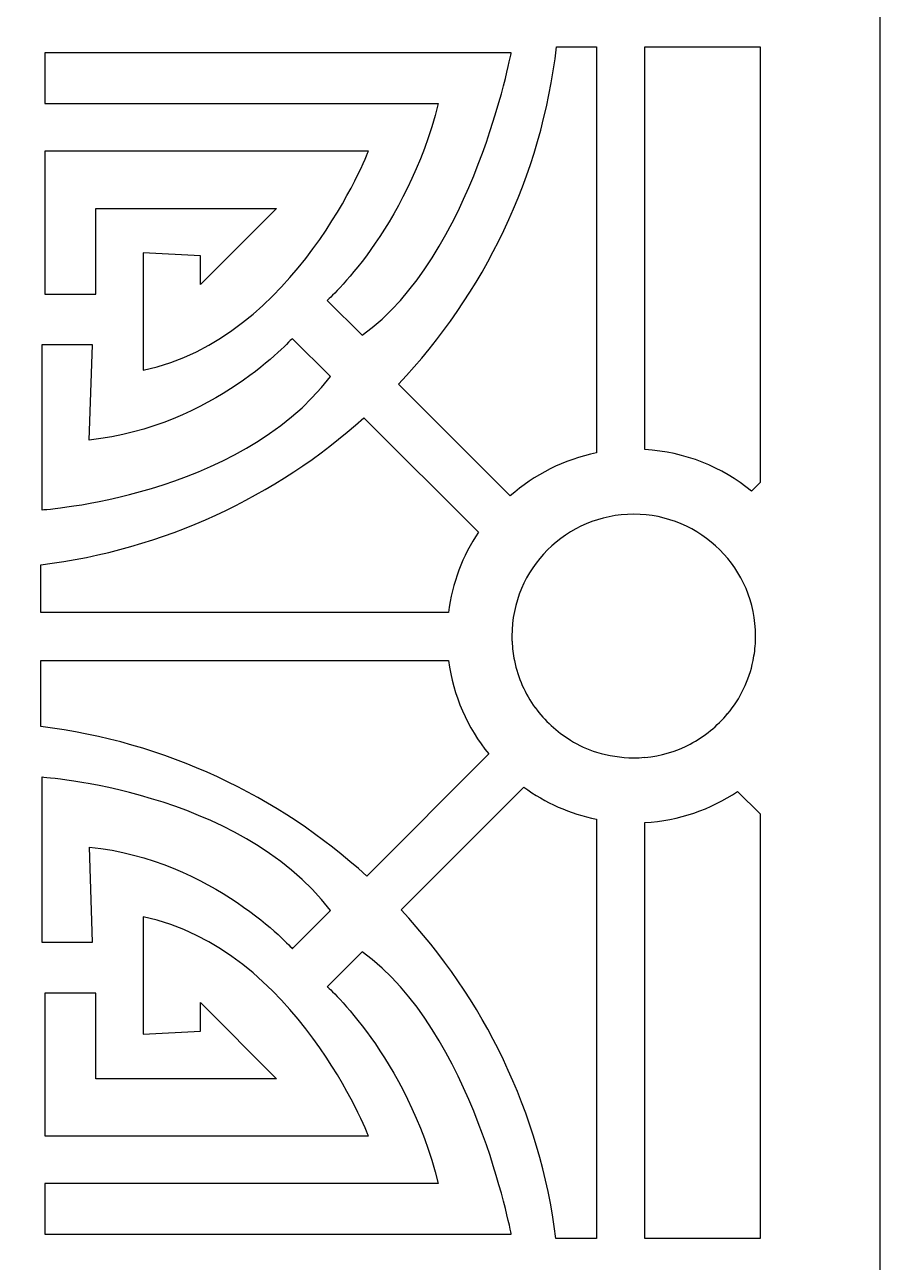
# Model space of a CAD drawing. Header units: centimetres. Extents: x 1.5 to 9.5, y -9 to 9.
# Drawn here: x 7.399 to 9.546, y 3.488 to 6.592 of the extents above; entities that cross this region are included whole.
import ezdxf

# ---------------------------------------------------------------- set-up
doc = ezdxf.new("R2010")
doc.units = ezdxf.units.CM
doc.header["$MEASUREMENT"] = 0
doc.layers.add('layer 1', color=7, linetype='Continuous')

msp = doc.modelspace()

# ---------------------------------------------------------------- linework, layer by layer
at = {"layer": 'layer 1', "color": 250, "lineweight": 30}
for points, knots in [([(1.50051, 9.00077), (1.50051, 9.00077), (9.54564, 9.00077), (9.54564, 9.00077), (9.54564, 9.00077), (9.54564, 9.00077), (9.54564, -9.00021), (9.54564, -9.00021), (9.54564, -9.00021), (9.54564, -9.00021), (1.50051, -9.00021), (1.50051, -9.00021), (1.50051, -9.00021), (1.50051, -9.00021), (1.50051, 9.00077), (1.50051, 9.00077)], [0, 0, 0, 0, 0.2, 0.2, 0.2, 0.2, 0.4, 0.4, 0.4, 0.4, 0.6, 0.6, 0.6, 0.6, 1, 1, 1, 1]), ([(7.32994, 6.38587), (7.32994, 6.38587), (7.20261, 6.38587), (7.20261, 6.38587), (7.20261, 6.38587), (7.20261, 6.38587), (7.20261, 6.64059), (7.20261, 6.64059), (7.20261, 6.64059), (7.20261, 6.64059), (6.93996, 6.64059), (6.93996, 6.64059), (6.93996, 6.64059), (6.93996, 6.64059), (6.93996, 6.76792), (6.93996, 6.76792), (6.93996, 6.76792), (6.93996, 6.76792), (7.18669, 6.77591), (7.18669, 6.77591), (7.18669, 6.77591), (7.18669, 6.77591), (7.18669, 7.02266), (7.18669, 7.02266), (7.18669, 7.02266), (7.18669, 7.02266), (7.322, 7.02266), (7.322, 7.02266), (7.322, 7.02266), (7.322, 7.02266), (7.322, 6.78388), (7.322, 6.78388), (7.322, 6.78388), (7.322, 6.78388), (7.58466, 6.78388), (7.58466, 6.78388), (7.58466, 6.78388), (7.58466, 6.78388), (7.58466, 6.64059), (7.58466, 6.64059), (7.58466, 6.64059), (7.58466, 6.64059), (7.32994, 6.64059), (7.32994, 6.64059), (7.32994, 6.64059), (7.32994, 6.64059), (7.32994, 6.38587), (7.32994, 6.38587)], [0, 0, 0, 0, 0.0769231, 0.0769231, 0.0769231, 0.0769231, 0.1538462, 0.1538462, 0.1538462, 0.1538462, 0.2307692, 0.2307692, 0.2307692, 0.2307692, 0.3076923, 0.3076923, 0.3076923, 0.3076923, 0.3846154, 0.3846154, 0.3846154, 0.3846154, 0.4615385, 0.4615385, 0.4615385, 0.4615385, 0.5384615, 0.5384615, 0.5384615, 0.5384615, 0.6153846, 0.6153846, 0.6153846, 0.6153846, 0.6923077, 0.6923077, 0.6923077, 0.6923077, 0.7692308, 0.7692308, 0.7692308, 0.7692308, 0.8461538, 0.8461538, 0.8461538, 0.8461538, 1, 1, 1, 1]), ([(8.24535, 5.81277), (8.24535, 5.81277), (8.15778, 5.9003), (8.15778, 5.9003), (8.15778, 5.9003), (8.15778, 5.9003), (8.35675, 6.07544), (8.43636, 6.3938), (8.43636, 6.3938), (8.43636, 6.3938), (7.44934, 6.3938), (7.44934, 6.3938), (7.44934, 6.3938), (7.44934, 6.3938), (7.44934, 6.5212), (7.44934, 6.5212), (7.44934, 6.5212), (7.44934, 6.5212), (8.61941, 6.5212), (8.61941, 6.5212), (8.61941, 6.5212), (8.61941, 6.5212), (8.5239, 6.01176), (8.24535, 5.81277)], [0, 0, 0, 0, 0.1428571, 0.1428571, 0.1428571, 0.1428571, 0.2857143, 0.2857143, 0.2857143, 0.2857143, 0.4285714, 0.4285714, 0.4285714, 0.4285714, 0.5714286, 0.5714286, 0.5714286, 0.5714286, 0.7142857, 0.7142857, 0.7142857, 0.7142857, 1, 1, 1, 1]), ([(8.61691, 5.40968), (8.67739, 5.46308), (8.75173, 5.50113), (8.83385, 5.5177), (8.83385, 5.5177), (8.83385, 5.5177), (8.83385, 6.53658), (8.83385, 6.53658), (8.83385, 6.53658), (8.83385, 6.53658), (8.73346, 6.53658), (8.73346, 6.53658), (8.73346, 6.53658), (8.69504, 6.21036), (8.55097, 5.91652), (8.33644, 5.69016), (8.33644, 5.69016), (8.33644, 5.69016), (8.61691, 5.40968), (8.61691, 5.40968)], [0, 0, 0, 0, 0.1666667, 0.1666667, 0.1666667, 0.1666667, 0.3333333, 0.3333333, 0.3333333, 0.3333333, 0.5, 0.5, 0.5, 0.5, 0.6666667, 0.6666667, 0.6666667, 0.6666667, 1, 1, 1, 1]), ([(8.95453, 5.52616), (9.05594, 5.52028), (9.14871, 5.48217), (9.22274, 5.42189), (9.22274, 5.42189), (9.22274, 5.42189), (9.24395, 5.44309), (9.24395, 5.44309), (9.24395, 5.44309), (9.24395, 5.44309), (9.24395, 6.53658), (9.24395, 6.53658), (9.24395, 6.53658), (9.24395, 6.53658), (8.95453, 6.53658), (8.95453, 6.53658), (8.95453, 6.53658), (8.95453, 6.53658), (8.95453, 5.52616), (8.95453, 5.52616)], [0, 0, 0, 0, 0.1666667, 0.1666667, 0.1666667, 0.1666667, 0.3333333, 0.3333333, 0.3333333, 0.3333333, 0.5, 0.5, 0.5, 0.5, 0.6666667, 0.6666667, 0.6666667, 0.6666667, 1, 1, 1, 1]), ([(8.03042, 6.13117), (8.03042, 6.13117), (7.57673, 6.13117), (7.57673, 6.13117), (7.57673, 6.13117), (7.57673, 6.13117), (7.57673, 5.91626), (7.57673, 5.91626), (7.57673, 5.91626), (7.57673, 5.91626), (7.44934, 5.91626), (7.44934, 5.91626), (7.44934, 5.91626), (7.44934, 5.91626), (7.44934, 6.27447), (7.44934, 6.27447), (7.44934, 6.27447), (7.44934, 6.27447), (8.26127, 6.27447), (8.26127, 6.27447), (8.26127, 6.27447), (8.26127, 6.27447), (8.07817, 5.80481), (7.6961, 5.72522), (7.6961, 5.72522), (7.6961, 5.72522), (7.6961, 6.01971), (7.6961, 6.01971), (7.6961, 6.01971), (7.6961, 6.01971), (7.83938, 6.01176), (7.83938, 6.01176), (7.83938, 6.01176), (7.83938, 6.01176), (7.83938, 5.94015), (7.83938, 5.94015), (7.83938, 5.94015), (7.83938, 5.94015), (8.03042, 6.13117), (8.03042, 6.13117)], [0, 0, 0, 0, 0.0909091, 0.0909091, 0.0909091, 0.0909091, 0.1818182, 0.1818182, 0.1818182, 0.1818182, 0.2727273, 0.2727273, 0.2727273, 0.2727273, 0.3636364, 0.3636364, 0.3636364, 0.3636364, 0.4545455, 0.4545455, 0.4545455, 0.4545455, 0.5454545, 0.5454545, 0.5454545, 0.5454545, 0.6363636, 0.6363636, 0.6363636, 0.6363636, 0.7272727, 0.7272727, 0.7272727, 0.7272727, 0.8181818, 0.8181818, 0.8181818, 0.8181818, 1, 1, 1, 1]), ([(7.4414, 5.37501), (7.4414, 5.37501), (7.4414, 5.78891), (7.4414, 5.78891), (7.4414, 5.78891), (7.4414, 5.78891), (7.56877, 5.78891), (7.56877, 5.78891), (7.56877, 5.78891), (7.56877, 5.78891), (7.5608, 5.5501), (7.5608, 5.5501), (7.5608, 5.5501), (7.8712, 5.58193), (8.07018, 5.80481), (8.07018, 5.80481), (8.07018, 5.80481), (8.07018, 5.80481), (8.16574, 5.70932), (8.16574, 5.70932), (8.16574, 5.70932), (7.93489, 5.40684), (7.4414, 5.37501), (7.4414, 5.37501)], [0, 0, 0, 0, 0.1428571, 0.1428571, 0.1428571, 0.1428571, 0.2857143, 0.2857143, 0.2857143, 0.2857143, 0.4285714, 0.4285714, 0.4285714, 0.4285714, 0.5714286, 0.5714286, 0.5714286, 0.5714286, 0.7142857, 0.7142857, 0.7142857, 0.7142857, 1, 1, 1, 1]), ([(8.46196, 5.11732), (8.47125, 5.19116), (8.49773, 5.25965), (8.53726, 5.31867), (8.53726, 5.31867), (8.53726, 5.31867), (8.24995, 5.60599), (8.24995, 5.60599), (8.24995, 5.60599), (8.02919, 5.40784), (7.74882, 5.27482), (7.43893, 5.23726), (7.43893, 5.23726), (7.43893, 5.23726), (7.43893, 5.11732), (7.43893, 5.11732), (7.43893, 5.11732), (7.43893, 5.11732), (8.46196, 5.11732), (8.46196, 5.11732)], [0, 0, 0, 0, 0.1666667, 0.1666667, 0.1666667, 0.1666667, 0.3333333, 0.3333333, 0.3333333, 0.3333333, 0.5, 0.5, 0.5, 0.5, 0.6666667, 0.6666667, 0.6666667, 0.6666667, 1, 1, 1, 1]), ([(8.92702, 5.36401), (9.09585, 5.36401), (9.23276, 5.22712), (9.23281, 5.05831), (9.23281, 5.05831), (9.23281, 5.05831), (9.23281, 5.05806), (9.23281, 5.05806), (9.23281, 5.05806), (9.23281, 5.05586), (9.23278, 5.05367), (9.23273, 5.05148), (9.23273, 5.05148), (9.2327, 5.05041), (9.23267, 5.04934), (9.23263, 5.04827), (9.23263, 5.04827), (9.2326, 5.04737), (9.23257, 5.04647), (9.23253, 5.04557), (9.23253, 5.04557), (9.23182, 5.02888), (9.22978, 5.01254), (9.2265, 4.99664), (9.2265, 4.99664), (9.2265, 4.99664), (9.22661, 4.99664), (9.22661, 4.99664), (9.22661, 4.99664), (9.21642, 4.94684), (9.19413, 4.90144), (9.16293, 4.86367), (9.16293, 4.86367), (9.16293, 4.86367), (9.1627, 4.86389), (9.1627, 4.86389), (9.1627, 4.86389), (9.13678, 4.83257), (9.10473, 4.80651), (9.0684, 4.78753), (9.0684, 4.78753), (9.0684, 4.78753), (9.06872, 4.78721), (9.06872, 4.78721), (9.06872, 4.78721), (9.03404, 4.76904), (8.99544, 4.75733), (8.95453, 4.75367), (8.95453, 4.75367), (8.95453, 4.75367), (8.95453, 4.75417), (8.95453, 4.75417), (8.95453, 4.75417), (8.94546, 4.75336), (8.9363, 4.75292), (8.92702, 4.75292), (8.92702, 4.75292), (8.89453, 4.75292), (8.86323, 4.75801), (8.83385, 4.76741), (8.83385, 4.76741), (8.83385, 4.76741), (8.83385, 4.76691), (8.83385, 4.76691), (8.83385, 4.76691), (8.81069, 4.77432), (8.78871, 4.78439), (8.76832, 4.7968), (8.76832, 4.7968), (8.76832, 4.7968), (8.76863, 4.79711), (8.76863, 4.79711), (8.76863, 4.79711), (8.73384, 4.81822), (8.70361, 4.84609), (8.67973, 4.87887), (8.67973, 4.87887), (8.67973, 4.87887), (8.67952, 4.87866), (8.67952, 4.87866), (8.67952, 4.87866), (8.65439, 4.91323), (8.63631, 4.95326), (8.62744, 4.99664), (8.62744, 4.99664), (8.62744, 4.99664), (8.62755, 4.99664), (8.62755, 4.99664), (8.62755, 4.99664), (8.62431, 5.01233), (8.62227, 5.02846), (8.62154, 5.04493), (8.62154, 5.04493), (8.62148, 5.04623), (8.62143, 5.04753), (8.62139, 5.04883), (8.62139, 5.04883), (8.62136, 5.04967), (8.62134, 5.0505), (8.62132, 5.05134), (8.62132, 5.05134), (8.62127, 5.05361), (8.62124, 5.05589), (8.62124, 5.05817), (8.62124, 5.05817), (8.62124, 5.05817), (8.62123, 5.05826), (8.62123, 5.05826), (8.62123, 5.05826), (8.62125, 5.22709), (8.75818, 5.36401), (8.92702, 5.36401)], [0, 0, 0, 0, 0.0344828, 0.0344828, 0.0344828, 0.0344828, 0.0689655, 0.0689655, 0.0689655, 0.0689655, 0.1034483, 0.1034483, 0.1034483, 0.1034483, 0.137931, 0.137931, 0.137931, 0.137931, 0.1724138, 0.1724138, 0.1724138, 0.1724138, 0.2068966, 0.2068966, 0.2068966, 0.2068966, 0.2413793, 0.2413793, 0.2413793, 0.2413793, 0.2758621, 0.2758621, 0.2758621, 0.2758621, 0.3103448, 0.3103448, 0.3103448, 0.3103448, 0.3448276, 0.3448276, 0.3448276, 0.3448276, 0.3793103, 0.3793103, 0.3793103, 0.3793103, 0.4137931, 0.4137931, 0.4137931, 0.4137931, 0.4482759, 0.4482759, 0.4482759, 0.4482759, 0.4827586, 0.4827586, 0.4827586, 0.4827586, 0.5172414, 0.5172414, 0.5172414, 0.5172414, 0.5517241, 0.5517241, 0.5517241, 0.5517241, 0.5862069, 0.5862069, 0.5862069, 0.5862069, 0.6206897, 0.6206897, 0.6206897, 0.6206897, 0.6551724, 0.6551724, 0.6551724, 0.6551724, 0.6896552, 0.6896552, 0.6896552, 0.6896552, 0.7241379, 0.7241379, 0.7241379, 0.7241379, 0.7586207, 0.7586207, 0.7586207, 0.7586207, 0.7931034, 0.7931034, 0.7931034, 0.7931034, 0.8275862, 0.8275862, 0.8275862, 0.8275862, 0.862069, 0.862069, 0.862069, 0.862069, 0.8965517, 0.8965517, 0.8965517, 0.8965517, 0.9310345, 0.9310345, 0.9310345, 0.9310345, 1, 1, 1, 1]), ([(8.56335, 4.7625), (8.5099, 4.82815), (8.47386, 4.90854), (8.46229, 4.99664), (8.46229, 4.99664), (8.46229, 4.99664), (7.43893, 4.99664), (7.43893, 4.99664), (7.43893, 4.99664), (7.43893, 4.99664), (7.43893, 4.83121), (7.43893, 4.83121), (7.43893, 4.83121), (7.75211, 4.79325), (8.03519, 4.65782), (8.25706, 4.4562), (8.25706, 4.4562), (8.25706, 4.4562), (8.56335, 4.7625), (8.56335, 4.7625)], [0, 0, 0, 0, 0.1666667, 0.1666667, 0.1666667, 0.1666667, 0.3333333, 0.3333333, 0.3333333, 0.3333333, 0.5, 0.5, 0.5, 0.5, 0.6666667, 0.6666667, 0.6666667, 0.6666667, 1, 1, 1, 1]), ([(7.4414, 4.70409), (7.4414, 4.70409), (7.93494, 4.67225), (8.16577, 4.36979), (8.16577, 4.36979), (8.16577, 4.36979), (8.07024, 4.27429), (8.07024, 4.27429), (8.07024, 4.27429), (8.07024, 4.27429), (7.87123, 4.49714), (7.56086, 4.52897), (7.56086, 4.52897), (7.56086, 4.52897), (7.56877, 4.2902), (7.56877, 4.2902), (7.56877, 4.2902), (7.56877, 4.2902), (7.4414, 4.2902), (7.4414, 4.2902), (7.4414, 4.2902), (7.4414, 4.2902), (7.4414, 4.70409), (7.4414, 4.70409)], [0, 0, 0, 0, 0.1428571, 0.1428571, 0.1428571, 0.1428571, 0.2857143, 0.2857143, 0.2857143, 0.2857143, 0.4285714, 0.4285714, 0.4285714, 0.4285714, 0.5714286, 0.5714286, 0.5714286, 0.5714286, 0.7142857, 0.7142857, 0.7142857, 0.7142857, 1, 1, 1, 1]), ([(8.83385, 4.59873), (8.76653, 4.61232), (8.70444, 4.64034), (8.65093, 4.67941), (8.65093, 4.67941), (8.65093, 4.67941), (8.34302, 4.37151), (8.34302, 4.37151), (8.34302, 4.37151), (8.55065, 4.14972), (8.69109, 3.86424), (8.73182, 3.54752), (8.73182, 3.54752), (8.73182, 3.54752), (8.83385, 3.54752), (8.83385, 3.54752), (8.83385, 3.54752), (8.83385, 3.54752), (8.83385, 4.59873), (8.83385, 4.59873)], [0, 0, 0, 0, 0.1666667, 0.1666667, 0.1666667, 0.1666667, 0.3333333, 0.3333333, 0.3333333, 0.3333333, 0.5, 0.5, 0.5, 0.5, 0.6666667, 0.6666667, 0.6666667, 0.6666667, 1, 1, 1, 1]), ([(9.18747, 4.66846), (9.12011, 4.62336), (9.04042, 4.59525), (8.95453, 4.59028), (8.95453, 4.59028), (8.95453, 4.59028), (8.95453, 3.54752), (8.95453, 3.54752), (8.95453, 3.54752), (8.95453, 3.54752), (9.24395, 3.54752), (9.24395, 3.54752), (9.24395, 3.54752), (9.24395, 3.54752), (9.24395, 4.61198), (9.24395, 4.61198), (9.24395, 4.61198), (9.24395, 4.61198), (9.18747, 4.66846), (9.18747, 4.66846)], [0, 0, 0, 0, 0.1666667, 0.1666667, 0.1666667, 0.1666667, 0.3333333, 0.3333333, 0.3333333, 0.3333333, 0.5, 0.5, 0.5, 0.5, 0.6666667, 0.6666667, 0.6666667, 0.6666667, 1, 1, 1, 1]), ([(8.03045, 3.94792), (8.03045, 3.94792), (7.83941, 4.13895), (7.83941, 4.13895), (7.83941, 4.13895), (7.83941, 4.13895), (7.83941, 4.06735), (7.83941, 4.06735), (7.83941, 4.06735), (7.83941, 4.06735), (7.69612, 4.05937), (7.69612, 4.05937), (7.69612, 4.05937), (7.69612, 4.05937), (7.69612, 4.35387), (7.69612, 4.35387), (7.69612, 4.35387), (8.0782, 4.27429), (8.26131, 3.80467), (8.26131, 3.80467), (8.26131, 3.80467), (8.26131, 3.80467), (7.44939, 3.80467), (7.44939, 3.80467), (7.44939, 3.80467), (7.44939, 3.80467), (7.44939, 4.16283), (7.44939, 4.16283), (7.44939, 4.16283), (7.44939, 4.16283), (7.57676, 4.16283), (7.57676, 4.16283), (7.57676, 4.16283), (7.57676, 4.16283), (7.57676, 3.94792), (7.57676, 3.94792), (7.57676, 3.94792), (7.57676, 3.94792), (8.03045, 3.94792), (8.03045, 3.94792)], [0, 0, 0, 0, 0.0909091, 0.0909091, 0.0909091, 0.0909091, 0.1818182, 0.1818182, 0.1818182, 0.1818182, 0.2727273, 0.2727273, 0.2727273, 0.2727273, 0.3636364, 0.3636364, 0.3636364, 0.3636364, 0.4545455, 0.4545455, 0.4545455, 0.4545455, 0.5454545, 0.5454545, 0.5454545, 0.5454545, 0.6363636, 0.6363636, 0.6363636, 0.6363636, 0.7272727, 0.7272727, 0.7272727, 0.7272727, 0.8181818, 0.8181818, 0.8181818, 0.8181818, 1, 1, 1, 1]), ([(8.61946, 3.55794), (8.61946, 3.55794), (7.44939, 3.55794), (7.44939, 3.55794), (7.44939, 3.55794), (7.44939, 3.55794), (7.44939, 3.68524), (7.44939, 3.68524), (7.44939, 3.68524), (7.44939, 3.68524), (8.43636, 3.68524), (8.43636, 3.68524), (8.43636, 3.68524), (8.35679, 4.00361), (8.15778, 4.17874), (8.15778, 4.17874), (8.15778, 4.17874), (8.15778, 4.17874), (8.24535, 4.2663), (8.24535, 4.2663), (8.24535, 4.2663), (8.52393, 4.06735), (8.61946, 3.55794), (8.61946, 3.55794)], [0, 0, 0, 0, 0.1428571, 0.1428571, 0.1428571, 0.1428571, 0.2857143, 0.2857143, 0.2857143, 0.2857143, 0.4285714, 0.4285714, 0.4285714, 0.4285714, 0.5714286, 0.5714286, 0.5714286, 0.5714286, 0.7142857, 0.7142857, 0.7142857, 0.7142857, 1, 1, 1, 1]), ([(7.32994, 3.0299), (7.32994, 3.0299), (7.20261, 3.0299), (7.20261, 3.0299), (7.20261, 3.0299), (7.20261, 3.0299), (7.20261, 3.28462), (7.20261, 3.28462), (7.20261, 3.28462), (7.20261, 3.28462), (6.93996, 3.28462), (6.93996, 3.28462), (6.93996, 3.28462), (6.93996, 3.28462), (6.93996, 3.41195), (6.93996, 3.41195), (6.93996, 3.41195), (6.93996, 3.41195), (7.18669, 3.41994), (7.18669, 3.41994), (7.18669, 3.41994), (7.18669, 3.41994), (7.18669, 3.66669), (7.18669, 3.66669), (7.18669, 3.66669), (7.18669, 3.66669), (7.322, 3.66669), (7.322, 3.66669), (7.322, 3.66669), (7.322, 3.66669), (7.322, 3.42791), (7.322, 3.42791), (7.322, 3.42791), (7.322, 3.42791), (7.58466, 3.42791), (7.58466, 3.42791), (7.58466, 3.42791), (7.58466, 3.42791), (7.58466, 3.28462), (7.58466, 3.28462), (7.58466, 3.28462), (7.58466, 3.28462), (7.32994, 3.28462), (7.32994, 3.28462), (7.32994, 3.28462), (7.32994, 3.28462), (7.32994, 3.0299), (7.32994, 3.0299)], [0, 0, 0, 0, 0.0769231, 0.0769231, 0.0769231, 0.0769231, 0.1538462, 0.1538462, 0.1538462, 0.1538462, 0.2307692, 0.2307692, 0.2307692, 0.2307692, 0.3076923, 0.3076923, 0.3076923, 0.3076923, 0.3846154, 0.3846154, 0.3846154, 0.3846154, 0.4615385, 0.4615385, 0.4615385, 0.4615385, 0.5384615, 0.5384615, 0.5384615, 0.5384615, 0.6153846, 0.6153846, 0.6153846, 0.6153846, 0.6923077, 0.6923077, 0.6923077, 0.6923077, 0.7692308, 0.7692308, 0.7692308, 0.7692308, 0.8461538, 0.8461538, 0.8461538, 0.8461538, 1, 1, 1, 1])]:
    msp.add_open_spline(points, degree=3, knots=knots, dxfattribs=at)

doc.saveas('drawing.dxf')
